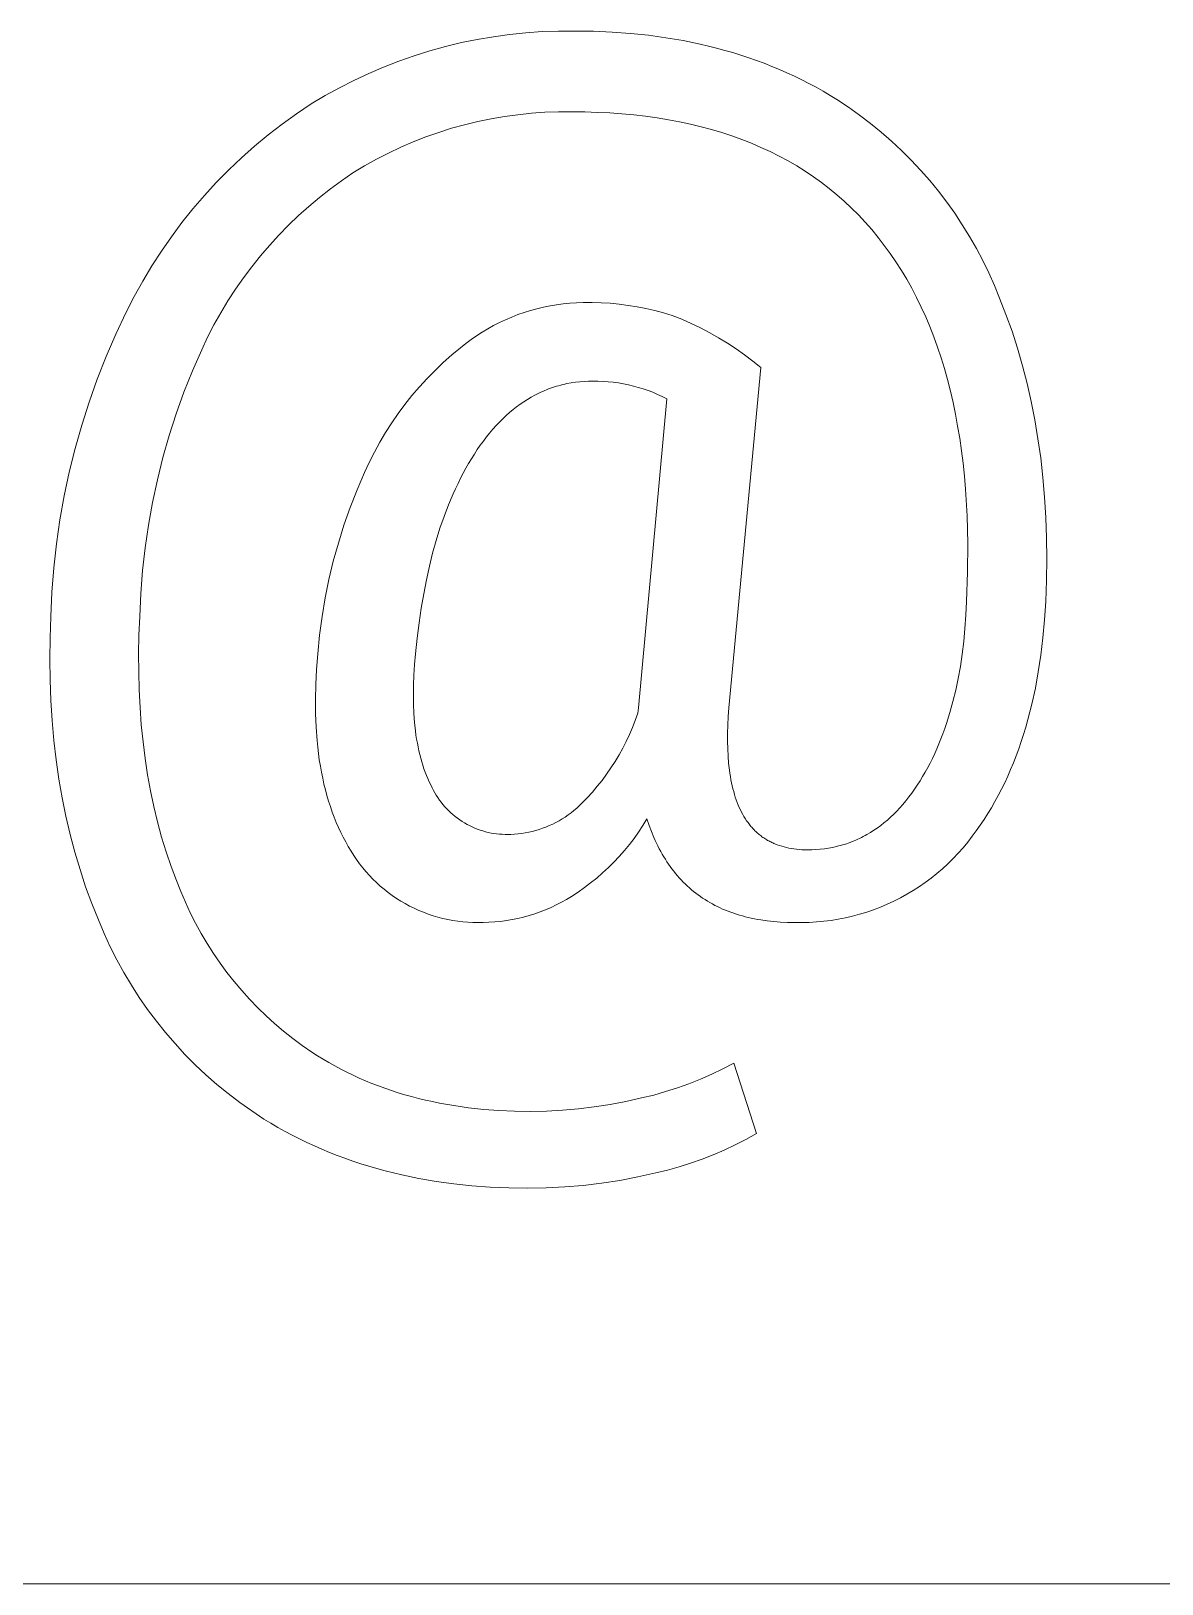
# Model space of a CAD drawing. Header units: millimetres. Extents: x -2542 to 6192, y -257 to 5845.
# Drawn here: x 3609.4 to 3714, y 231.7 to 375.2 of the extents above; entities that cross this region are included whole.
import ezdxf

# ---------------------------------------------------------------- set-up
doc = ezdxf.new("R2010")
doc.units = ezdxf.units.MM
doc.header["$MEASUREMENT"] = 0
doc.layers.add('Domyślny', color=7, linetype='Continuous', true_color=0x000000)

msp = doc.modelspace()

# ---------------------------------------------------------------- linework, layer by layer
at = {"layer": 'Domyślny', "color": 18, "lineweight": 15, "true_color": 0x000000}
for p, q in [((3652.17, 374.72), (3653.66, 374.93)), ((3653.66, 374.93), (3655.16, 375.08)), ((3655.16, 375.08), (3656.67, 375.19)), ((3656.67, 375.19), (3658.18, 375.24)), ((3658.18, 375.24), (3659.68, 375.24)), ((3659.68, 375.24), (3661.43, 375.22)), ((3661.43, 375.22), (3663.15, 375.15)), ((3663.15, 375.15), (3664.84, 375.02)), ((3664.84, 375.02), (3666.5, 374.85)), ((3666.5, 374.85), (3668.13, 374.63)), ((3644.85, 372.96), (3646.29, 373.41)), ((3646.29, 373.41), (3647.74, 373.81)), ((3647.74, 373.81), (3649.21, 374.17)), ((3649.21, 374.17), (3650.68, 374.47)), ((3650.68, 374.47), (3652.17, 374.72)), ((3668.13, 374.63), (3669.72, 374.36)), ((3669.72, 374.36), (3671.28, 374.04)), ((3671.28, 374.04), (3672.05, 373.86)), ((3672.05, 373.86), (3672.81, 373.67)), ((3672.81, 373.67), (3673.57, 373.46)), ((3673.57, 373.46), (3674.32, 373.25)), ((3640.64, 371.32), (3642.02, 371.91)), ((3642.02, 371.91), (3643.43, 372.46)), ((3643.43, 372.46), (3644.85, 372.96)), ((3674.32, 373.25), (3675.05, 373.02)), ((3675.05, 373.02), (3675.78, 372.78)), ((3675.78, 372.78), (3676.51, 372.52)), ((3676.51, 372.52), (3677.22, 372.26)), ((3677.22, 372.26), (3677.93, 371.98)), ((3677.93, 371.98), (3678.63, 371.69)), ((3637.93, 370), (3639.27, 370.68)), ((3639.27, 370.68), (3640.64, 371.32)), ((3678.63, 371.69), (3679.32, 371.38)), ((3679.32, 371.38), (3680, 371.06)), ((3680, 371.06), (3680.68, 370.74)), ((3680.68, 370.74), (3681.35, 370.39)), ((3635.31, 368.5), (3636.61, 369.27)), ((3636.61, 369.27), (3637.93, 370)), ((3681.35, 370.39), (3682.01, 370.04)), ((3682.01, 370.04), (3682.66, 369.67)), ((3682.66, 369.67), (3683.3, 369.29)), ((3683.3, 369.29), (3683.94, 368.9)), ((3632.63, 366.64), (3633.96, 367.59)), ((3633.96, 367.59), (3635.31, 368.5)), ((3655.69, 367.64), (3654.44, 367.51)), ((3656.94, 367.73), (3655.69, 367.64)), ((3658.2, 367.77), (3656.94, 367.73)), ((3659.45, 367.77), (3658.2, 367.77)), ((3660.63, 367.76), (3659.45, 367.77)), ((3661.79, 367.72), (3660.63, 367.76)), ((3662.93, 367.67), (3661.79, 367.72)), ((3664.05, 367.59), (3662.93, 367.67)), ((3665.16, 367.49), (3664.05, 367.59)), ((3683.94, 368.9), (3685, 368.2)), ((3685, 368.2), (3686.03, 367.47)), ((3631.34, 365.65), (3632.63, 366.64)), ((3648.3, 366.25), (3647.11, 365.87)), ((3649.51, 366.58), (3648.3, 366.25)), ((3650.73, 366.88), (3649.51, 366.58)), ((3651.96, 367.13), (3650.73, 366.88)), ((3653.2, 367.34), (3651.96, 367.13)), ((3654.44, 367.51), (3653.2, 367.34)), ((3666.24, 367.36), (3665.16, 367.49)), ((3667.31, 367.21), (3666.24, 367.36)), ((3668.35, 367.04), (3667.31, 367.21)), ((3669.38, 366.85), (3668.35, 367.04)), ((3670.39, 366.64), (3669.38, 366.85)), ((3671.37, 366.4), (3670.39, 366.64)), ((3672.34, 366.14), (3671.37, 366.4)), ((3686.03, 367.47), (3687.04, 366.7)), ((3687.04, 366.7), (3688.03, 365.9)), ((3630.09, 364.61), (3631.34, 365.65)), ((3644.75, 364.99), (3643.6, 364.5)), ((3645.92, 365.45), (3644.75, 364.99)), ((3647.11, 365.87), (3645.92, 365.45)), ((3673.29, 365.85), (3672.34, 366.14)), ((3674.23, 365.55), (3673.29, 365.85)), ((3675.14, 365.22), (3674.23, 365.55)), ((3676.03, 364.87), (3675.14, 365.22)), ((3676.91, 364.49), (3676.03, 364.87)), ((3688.03, 365.9), (3688.99, 365.06)), ((3688.99, 365.06), (3689.91, 364.19)), ((3627.69, 362.4), (3628.87, 363.53)), ((3628.87, 363.53), (3630.09, 364.61)), ((3641.35, 363.39), (3640.25, 362.78)), ((3642.47, 363.96), (3641.35, 363.39)), ((3643.6, 364.5), (3642.47, 363.96)), ((3677.76, 364.1), (3676.91, 364.49)), ((3678.6, 363.68), (3677.76, 364.1)), ((3679.42, 363.24), (3678.6, 363.68)), ((3689.91, 364.19), (3690.81, 363.3)), ((3690.81, 363.3), (3691.68, 362.37)), ((3626.54, 361.24), (3627.69, 362.4)), ((3639.18, 362.13), (3638.12, 361.4)), ((3640.25, 362.78), (3639.18, 362.13)), ((3680.22, 362.77), (3679.42, 363.24)), ((3680.99, 362.28), (3680.22, 362.77)), ((3681.76, 361.77), (3680.99, 362.28)), ((3691.68, 362.37), (3692.52, 361.42)), ((3625.44, 360.04), (3626.54, 361.24)), ((3637.09, 360.65), (3636.08, 359.86)), ((3638.12, 361.4), (3637.09, 360.65)), ((3682.5, 361.24), (3681.76, 361.77)), ((3683.22, 360.69), (3682.5, 361.24)), ((3683.92, 360.11), (3683.22, 360.69)), ((3692.52, 361.42), (3693.32, 360.43)), ((3693.32, 360.43), (3694.09, 359.43)), ((3624.38, 358.81), (3625.44, 360.04)), ((3635.09, 359.03), (3634.14, 358.18)), ((3636.08, 359.86), (3635.09, 359.03)), ((3684.61, 359.51), (3683.92, 360.11)), ((3685.27, 358.88), (3684.61, 359.51)), ((3694.09, 359.43), (3694.83, 358.39)), ((3623.36, 357.53), (3624.38, 358.81)), ((3634.14, 358.18), (3633.21, 357.29)), ((3685.92, 358.24), (3685.27, 358.88)), ((3686.55, 357.57), (3685.92, 358.24)), ((3687.16, 356.88), (3686.55, 357.57)), ((3694.83, 358.39), (3695.53, 357.33)), ((3621.46, 354.89), (3622.39, 356.23)), ((3622.39, 356.23), (3623.36, 357.53)), ((3632.32, 356.37), (3631.45, 355.43)), ((3633.21, 357.29), (3632.32, 356.37)), ((3687.75, 356.16), (3687.16, 356.88)), ((3688.32, 355.43), (3687.75, 356.16)), ((3695.53, 357.33), (3696.2, 356.25)), ((3696.2, 356.25), (3696.83, 355.15)), ((3620.57, 353.52), (3621.46, 354.89)), ((3631.45, 355.43), (3630.62, 354.45)), ((3688.87, 354.68), (3688.32, 355.43)), ((3689.4, 353.9), (3688.87, 354.68)), ((3696.83, 355.15), (3697.42, 354.03)), ((3619.74, 352.12), (3620.57, 353.52)), ((3629.82, 353.45), (3629.05, 352.42)), ((3630.62, 354.45), (3629.82, 353.45)), ((3689.91, 353.11), (3689.4, 353.9)), ((3697.42, 354.03), (3697.98, 352.89)), ((3618.95, 350.7), (3619.74, 352.12)), ((3629.05, 352.42), (3628.31, 351.37)), ((3690.4, 352.29), (3689.91, 353.11)), ((3690.87, 351.46), (3690.4, 352.29)), ((3697.98, 352.89), (3698.5, 351.73)), ((3618.21, 349.24), (3618.95, 350.7)), ((3628.31, 351.37), (3627.62, 350.3)), ((3691.31, 350.6), (3690.87, 351.46)), ((3691.74, 349.72), (3691.31, 350.6)), ((3698.5, 351.73), (3698.98, 350.55)), ((3698.98, 350.55), (3699.57, 349.04)), ((3617.25, 347.21), (3618.21, 349.24)), ((3626.95, 349.2), (3626.33, 348.08)), ((3627.62, 350.3), (3626.95, 349.2)), ((3653.87, 348.8), (3654.44, 349.02)), ((3654.44, 349.02), (3655.02, 349.22)), ((3655.02, 349.22), (3655.61, 349.41)), ((3655.61, 349.41), (3656.2, 349.57)), ((3656.2, 349.57), (3656.8, 349.71)), ((3656.8, 349.71), (3657.41, 349.84)), ((3657.41, 349.84), (3658.01, 349.94)), ((3658.01, 349.94), (3658.62, 350.02)), ((3658.62, 350.02), (3659.24, 350.08)), ((3659.24, 350.08), (3659.85, 350.12)), ((3659.85, 350.12), (3660.47, 350.14)), ((3660.47, 350.14), (3661.3, 350.15)), ((3661.3, 350.15), (3662.14, 350.12)), ((3662.14, 350.12), (3662.97, 350.07)), ((3662.97, 350.07), (3663.8, 349.99)), ((3663.8, 349.99), (3664.63, 349.88)), ((3664.63, 349.88), (3665.46, 349.75)), ((3665.46, 349.75), (3666.28, 349.59)), ((3666.28, 349.59), (3667.09, 349.4)), ((3667.09, 349.4), (3667.9, 349.19)), ((3667.9, 349.19), (3668.7, 348.95)), ((3668.7, 348.95), (3669.59, 348.6)), ((3692.15, 348.83), (3691.74, 349.72)), ((3699.57, 349.04), (3700.13, 347.49)), ((3626.33, 348.08), (3625.74, 346.94)), ((3651.12, 347.4), (3651.65, 347.71)), ((3651.65, 347.71), (3652.19, 348.01)), ((3652.19, 348.01), (3652.74, 348.29)), ((3652.74, 348.29), (3653.3, 348.55)), ((3653.3, 348.55), (3653.87, 348.8)), ((3669.59, 348.6), (3670.46, 348.21)), ((3670.46, 348.21), (3671.32, 347.8)), ((3671.32, 347.8), (3672.17, 347.35)), ((3692.54, 347.91), (3692.15, 348.83)), ((3692.9, 346.97), (3692.54, 347.91)), ((3700.13, 347.49), (3700.64, 345.91)), ((3616.36, 345.15), (3617.25, 347.21)), ((3625.74, 346.94), (3625.19, 345.78)), ((3649.13, 345.96), (3649.61, 346.34)), ((3649.61, 346.34), (3650.1, 346.71)), ((3650.1, 346.71), (3650.61, 347.06)), ((3650.61, 347.06), (3651.12, 347.4)), ((3672.17, 347.35), (3673, 346.88)), ((3673, 346.88), (3673.82, 346.38)), ((3673.82, 346.38), (3674.62, 345.86)), ((3693.25, 346.01), (3692.9, 346.97)), ((3615.54, 343.06), (3616.36, 345.15)), ((3625.19, 345.78), (3624.34, 343.84)), ((3647.53, 344.59), (3648.32, 345.29)), ((3648.32, 345.29), (3649.13, 345.96)), ((3674.62, 345.86), (3675.4, 345.31)), ((3675.4, 345.31), (3676.16, 344.73)), ((3676.16, 344.73), (3676.9, 344.12)), ((3693.57, 345.03), (3693.25, 346.01)), ((3693.88, 344.03), (3693.57, 345.03)), ((3700.64, 345.91), (3701.11, 344.3)), ((3624.34, 343.84), (3623.55, 341.86)), ((3646.03, 343.12), (3646.77, 343.87)), ((3646.77, 343.87), (3647.53, 344.59)), ((3676.9, 344.12), (3673.93, 312.66)), ((3694.17, 343.01), (3693.88, 344.03)), ((3701.11, 344.3), (3701.53, 342.66)), ((3614.78, 340.94), (3615.54, 343.06)), ((3623.55, 341.86), (3622.84, 339.86)), ((3644.64, 341.54), (3645.32, 342.34)), ((3645.32, 342.34), (3646.03, 343.12)), ((3656.37, 341.76), (3656.01, 341.58)), ((3656.55, 341.85), (3656.37, 341.76)), ((3656.73, 341.93), (3656.55, 341.85)), ((3656.91, 342), (3656.73, 341.93)), ((3657.09, 342.08), (3656.91, 342)), ((3657.27, 342.15), (3657.09, 342.08)), ((3657.45, 342.22), (3657.27, 342.15)), ((3657.64, 342.28), (3657.45, 342.22)), ((3657.83, 342.34), (3657.64, 342.28)), ((3658.01, 342.4), (3657.83, 342.34)), ((3658.2, 342.45), (3658.01, 342.4)), ((3658.39, 342.5), (3658.2, 342.45)), ((3658.58, 342.55), (3658.39, 342.5)), ((3658.77, 342.6), (3658.58, 342.55)), ((3658.97, 342.64), (3658.77, 342.6)), ((3659.36, 342.71), (3658.97, 342.64)), ((3659.75, 342.77), (3659.36, 342.71)), ((3660.15, 342.81), (3659.75, 342.77)), ((3660.55, 342.85), (3660.15, 342.81)), ((3660.96, 342.87), (3660.55, 342.85)), ((3661.37, 342.87), (3660.96, 342.87)), ((3661.84, 342.87), (3661.37, 342.87)), ((3662.32, 342.85), (3661.84, 342.87)), ((3662.79, 342.82), (3662.32, 342.85)), ((3663.26, 342.77), (3662.79, 342.82)), ((3663.73, 342.71), (3663.26, 342.77)), ((3664.19, 342.63), (3663.73, 342.71)), ((3664.66, 342.53), (3664.19, 342.63)), ((3665.12, 342.42), (3664.66, 342.53)), ((3665.57, 342.3), (3665.12, 342.42)), ((3666.03, 342.16), (3665.57, 342.3)), ((3666.47, 342.01), (3666.03, 342.16)), ((3666.92, 341.84), (3666.47, 342.01)), ((3667.35, 341.65), (3666.92, 341.84)), ((3694.43, 341.96), (3694.17, 343.01)), ((3694.68, 340.9), (3694.43, 341.96)), ((3701.53, 342.66), (3701.91, 340.99)), ((3614.1, 338.8), (3614.78, 340.94)), ((3643.36, 339.88), (3643.99, 340.72)), ((3643.99, 340.72), (3644.64, 341.54)), ((3654.31, 340.5), (3653.99, 340.24)), ((3654.65, 340.74), (3654.31, 340.5)), ((3654.98, 340.97), (3654.65, 340.74)), ((3655.32, 341.19), (3654.98, 340.97)), ((3655.67, 341.39), (3655.32, 341.19)), ((3656.01, 341.58), (3655.67, 341.39)), ((3665.59, 312.66), (3668.2, 341.24)), ((3667.78, 341.46), (3667.35, 341.65)), ((3668.2, 341.24), (3667.78, 341.46)), ((3694.9, 339.82), (3694.68, 340.9)), ((3701.91, 340.99), (3702.24, 339.28)), ((3622.84, 339.86), (3622.18, 337.84)), ((3642.2, 338.13), (3642.77, 339.01)), ((3642.77, 339.01), (3643.36, 339.88)), ((3652.72, 339.08), (3652.42, 338.76)), ((3653.03, 339.39), (3652.72, 339.08)), ((3653.35, 339.69), (3653.03, 339.39)), ((3653.67, 339.97), (3653.35, 339.69)), ((3653.99, 340.24), (3653.67, 339.97)), ((3695.1, 338.71), (3694.9, 339.82)), ((3702.24, 339.28), (3702.53, 337.54)), ((3613.49, 336.64), (3614.1, 338.8)), ((3622.18, 337.84), (3621.6, 335.8)), ((3641.67, 337.23), (3642.2, 338.13)), ((3651.53, 337.71), (3651.24, 337.33)), ((3651.82, 338.07), (3651.53, 337.71)), ((3652.12, 338.42), (3651.82, 338.07)), ((3652.42, 338.76), (3652.12, 338.42)), ((3695.29, 337.59), (3695.1, 338.71)), ((3695.45, 336.44), (3695.29, 337.59)), ((3702.53, 337.54), (3702.78, 335.77)), ((3612.95, 334.46), (3613.49, 336.64)), ((3640.69, 335.36), (3641.16, 336.3)), ((3641.16, 336.3), (3641.67, 337.23)), ((3650.41, 336.13), (3650.14, 335.7)), ((3650.68, 336.54), (3650.41, 336.13)), ((3650.96, 336.94), (3650.68, 336.54)), ((3651.24, 337.33), (3650.96, 336.94)), ((3695.6, 335.28), (3695.45, 336.44)), ((3621.6, 335.8), (3621.09, 333.74)), ((3640.26, 334.41), (3640.69, 335.36)), ((3649.62, 334.82), (3649.38, 334.36)), ((3649.88, 335.26), (3649.62, 334.82)), ((3650.14, 335.7), (3649.88, 335.26)), ((3695.72, 334.09), (3695.6, 335.28)), ((3702.78, 335.77), (3702.98, 333.97)), ((3612.48, 332.27), (3612.95, 334.46)), ((3621.09, 333.74), (3620.64, 331.66)), ((3639.56, 332.81), (3640.26, 334.41)), ((3648.9, 333.42), (3648.67, 332.93)), ((3649.13, 333.89), (3648.9, 333.42)), ((3649.38, 334.36), (3649.13, 333.89)), ((3695.82, 332.88), (3695.72, 334.09)), ((3702.98, 333.97), (3703.13, 332.14)), ((3612.08, 330.06), (3612.48, 332.27)), ((3638.93, 331.2), (3639.56, 332.81)), ((3648.44, 332.44), (3648.02, 331.42)), ((3648.67, 332.93), (3648.44, 332.44)), ((3695.97, 330.41), (3695.82, 332.88)), ((3703.13, 332.14), (3703.25, 330.27)), ((3620.64, 331.66), (3620.26, 329.57)), ((3638.35, 329.56), (3638.93, 331.2)), ((3647.61, 330.36), (3647.23, 329.27)), ((3648.02, 331.42), (3647.61, 330.36)), ((3696.03, 327.85), (3695.97, 330.41)), ((3703.25, 330.27), (3703.31, 328.38)), ((3611.76, 327.83), (3612.08, 330.06)), ((3620.26, 329.57), (3619.96, 327.47)), ((3637.83, 327.9), (3638.35, 329.56)), ((3647.23, 329.27), (3646.88, 328.14)), ((3611.51, 325.6), (3611.76, 327.83)), ((3619.96, 327.47), (3619.72, 325.36)), ((3637.36, 326.22), (3637.83, 327.9)), ((3646.88, 328.14), (3646.55, 326.96)), ((3696.02, 325.21), (3696.03, 327.85)), ((3703.31, 328.38), (3703.34, 326.44)), ((3636.96, 324.53), (3637.36, 326.22)), ((3646.55, 326.96), (3646.25, 325.75)), ((3703.34, 326.44), (3703.32, 324.48)), ((3611.33, 323.36), (3611.51, 325.6)), ((3619.72, 325.36), (3619.56, 323.24)), ((3636.61, 322.83), (3636.96, 324.53)), ((3646.25, 325.75), (3645.97, 324.5)), ((3695.92, 322.49), (3696.02, 325.21)), ((3611.23, 321.12), (3611.33, 323.36)), ((3619.56, 323.24), (3619.46, 321.12)), ((3645.72, 323.21), (3645.49, 321.88)), ((3645.97, 324.5), (3645.72, 323.21)), ((3703.32, 324.48), (3703.25, 322.49)), ((3636.32, 321.11), (3636.61, 322.83)), ((3645.49, 321.88), (3645.29, 320.51)), ((3695.86, 321.22), (3695.92, 322.49)), ((3703.25, 322.49), (3703.14, 320.8)), ((3611.17, 319.13), (3611.23, 321.12)), ((3619.46, 321.12), (3619.39, 319.38)), ((3636.09, 319.39), (3636.32, 321.11)), ((3645.29, 320.51), (3645.12, 319.1)), ((3695.78, 319.99), (3695.86, 321.22)), ((3703.14, 320.8), (3702.99, 319.15)), ((3611.15, 317.17), (3611.17, 319.13)), ((3619.39, 319.38), (3619.36, 317.66)), ((3635.92, 317.66), (3636.09, 319.39)), ((3645.12, 319.1), (3644.97, 317.66)), ((3695.52, 317.62), (3695.66, 318.79)), ((3695.66, 318.79), (3695.78, 319.99)), ((3702.99, 319.15), (3702.8, 317.55)), ((3619.36, 317.66), (3619.37, 315.98)), ((3635.81, 316.22), (3635.92, 317.66)), ((3644.97, 317.66), (3644.88, 316.66)), ((3695.35, 316.48), (3695.52, 317.62)), ((3702.8, 317.55), (3702.56, 315.99)), ((3611.17, 315.24), (3611.15, 317.17)), ((3619.37, 315.98), (3619.41, 314.32)), ((3635.74, 314.82), (3635.81, 316.22)), ((3644.88, 316.66), (3644.82, 315.7)), ((3695.16, 315.37), (3695.35, 316.48)), ((3702.56, 315.99), (3702.29, 314.48)), ((3611.25, 313.35), (3611.17, 315.24)), ((3635.71, 313.47), (3635.74, 314.82)), ((3644.78, 314.77), (3644.77, 313.86)), ((3644.82, 315.7), (3644.78, 314.77)), ((3694.93, 314.29), (3695.16, 315.37)), ((3702.29, 314.48), (3701.97, 313.01)), ((3611.36, 311.48), (3611.25, 313.35)), ((3619.41, 314.32), (3619.49, 312.7)), ((3635.72, 312.15), (3635.71, 313.47)), ((3644.77, 313.86), (3644.78, 312.99)), ((3694.39, 312.22), (3694.67, 313.24)), ((3694.67, 313.24), (3694.93, 314.29)), ((3619.49, 312.7), (3619.61, 311.1)), ((3635.77, 310.87), (3635.72, 312.15)), ((3644.78, 312.99), (3644.82, 312.14)), ((3644.82, 312.14), (3644.88, 311.32)), ((3665.29, 311.5), (3665.53, 312.16)), ((3665.53, 312.16), (3665.59, 312.66)), ((3673.88, 311.85), (3673.84, 311.07)), ((3673.93, 312.66), (3673.88, 311.85)), ((3694.08, 311.22), (3694.39, 312.22)), ((3701.6, 311.59), (3701.41, 310.89)), ((3701.79, 312.29), (3701.6, 311.59)), ((3701.97, 313.01), (3701.79, 312.29)), ((3611.53, 309.65), (3611.36, 311.48)), ((3619.61, 311.1), (3619.77, 309.53)), ((3635.86, 309.63), (3635.77, 310.87)), ((3644.88, 311.32), (3644.96, 310.54)), ((3644.96, 310.54), (3645.01, 310.15)), ((3645.01, 310.15), (3645.07, 309.78)), ((3664.45, 309.55), (3664.75, 310.19)), ((3664.75, 310.19), (3665.03, 310.84)), ((3665.03, 310.84), (3665.29, 311.5)), ((3673.84, 311.07), (3673.82, 310.31)), ((3673.82, 310.31), (3673.82, 309.58)), ((3693.56, 309.79), (3693.74, 310.26)), ((3693.74, 310.26), (3693.91, 310.74)), ((3693.91, 310.74), (3694.08, 311.22)), ((3701.2, 310.21), (3700.98, 309.54)), ((3701.41, 310.89), (3701.2, 310.21)), ((3611.74, 307.85), (3611.53, 309.65)), ((3619.77, 309.53), (3619.96, 307.99)), ((3635.92, 309.03), (3635.86, 309.63)), ((3635.99, 308.43), (3635.92, 309.03)), ((3645.07, 309.78), (3645.14, 309.41)), ((3645.14, 309.41), (3645.21, 309.05)), ((3645.21, 309.05), (3645.28, 308.69)), ((3663.79, 308.31), (3664.13, 308.93)), ((3664.13, 308.93), (3664.45, 309.55)), ((3673.82, 309.58), (3673.84, 308.87)), ((3673.84, 308.87), (3673.87, 308.19)), ((3692.98, 308.43), (3693.18, 308.88)), ((3693.18, 308.88), (3693.37, 309.33)), ((3693.37, 309.33), (3693.56, 309.79)), ((3700.75, 308.87), (3700.51, 308.22)), ((3700.98, 309.54), (3700.75, 308.87)), ((3611.99, 306.08), (3611.74, 307.85)), ((3619.96, 307.99), (3620.19, 306.47)), ((3636.07, 307.85), (3635.99, 308.43)), ((3636.17, 307.27), (3636.07, 307.85)), ((3645.28, 308.69), (3645.36, 308.35)), ((3645.36, 308.35), (3645.45, 308.01)), ((3645.45, 308.01), (3645.54, 307.67)), ((3645.54, 307.67), (3645.64, 307.35)), ((3645.64, 307.35), (3645.75, 307.03)), ((3663.04, 307.11), (3663.42, 307.7)), ((3663.42, 307.7), (3663.79, 308.31)), ((3673.87, 308.19), (3673.92, 307.54)), ((3673.92, 307.54), (3673.99, 306.91)), ((3692.33, 307.14), (3692.55, 307.56)), ((3692.55, 307.56), (3692.77, 307.99)), ((3692.77, 307.99), (3692.98, 308.43)), ((3700.27, 307.59), (3700, 306.96)), ((3700.51, 308.22), (3700.27, 307.59)), ((3612.29, 304.35), (3611.99, 306.08)), ((3620.19, 306.47), (3620.46, 304.99)), ((3636.27, 306.71), (3636.17, 307.27)), ((3636.38, 306.16), (3636.27, 306.71)), ((3636.5, 305.61), (3636.38, 306.16)), ((3645.75, 307.03), (3645.86, 306.72)), ((3645.86, 306.72), (3645.98, 306.41)), ((3645.98, 306.41), (3646.1, 306.12)), ((3646.1, 306.12), (3646.23, 305.83)), ((3661.78, 305.41), (3662.22, 305.96)), ((3662.22, 305.96), (3662.64, 306.53)), ((3662.64, 306.53), (3663.04, 307.11)), ((3673.99, 306.91), (3674.04, 306.61)), ((3674.04, 306.61), (3674.08, 306.31)), ((3674.08, 306.31), (3674.14, 306.02)), ((3674.14, 306.02), (3674.19, 305.73)), ((3691.37, 305.52), (3691.62, 305.91)), ((3691.62, 305.91), (3691.86, 306.31)), ((3691.86, 306.31), (3692.1, 306.72)), ((3692.1, 306.72), (3692.33, 307.14)), ((3699.73, 306.34), (3699.45, 305.73)), ((3700, 306.96), (3699.73, 306.34)), ((3620.46, 304.99), (3620.77, 303.54)), ((3636.63, 305.07), (3636.5, 305.61)), ((3636.77, 304.55), (3636.63, 305.07)), ((3636.93, 304.03), (3636.77, 304.55)), ((3646.23, 305.83), (3646.37, 305.54)), ((3646.37, 305.54), (3646.51, 305.27)), ((3646.51, 305.27), (3646.63, 305.03)), ((3646.63, 305.03), (3646.75, 304.8)), ((3646.75, 304.8), (3646.89, 304.58)), ((3646.89, 304.58), (3647.03, 304.36)), ((3660.84, 304.35), (3661.32, 304.87)), ((3661.32, 304.87), (3661.78, 305.41)), ((3674.19, 305.73), (3674.25, 305.46)), ((3674.25, 305.46), (3674.32, 305.18)), ((3674.32, 305.18), (3674.39, 304.92)), ((3674.39, 304.92), (3674.46, 304.66)), ((3674.46, 304.66), (3674.54, 304.41)), ((3690.32, 304.07), (3690.59, 304.42)), ((3690.59, 304.42), (3690.85, 304.77)), ((3690.85, 304.77), (3691.11, 305.14)), ((3691.11, 305.14), (3691.37, 305.52)), ((3698.86, 304.56), (3698.55, 303.99)), ((3699.16, 305.14), (3698.86, 304.56)), ((3699.45, 305.73), (3699.16, 305.14)), ((3612.63, 302.64), (3612.29, 304.35)), ((3620.77, 303.54), (3621.11, 302.11)), ((3637.09, 303.53), (3636.93, 304.03)), ((3637.26, 303.03), (3637.09, 303.53)), ((3637.44, 302.55), (3637.26, 303.03)), ((3647.03, 304.36), (3647.18, 304.14)), ((3647.18, 304.14), (3647.34, 303.93)), ((3647.34, 303.93), (3647.5, 303.72)), ((3647.5, 303.72), (3647.68, 303.52)), ((3647.68, 303.52), (3647.85, 303.33)), ((3647.85, 303.33), (3648.04, 303.14)), ((3648.04, 303.14), (3648.23, 302.96)), ((3659.35, 302.96), (3659.61, 303.17)), ((3659.61, 303.17), (3659.87, 303.38)), ((3659.87, 303.38), (3660.11, 303.61)), ((3660.11, 303.61), (3660.35, 303.84)), ((3660.35, 303.84), (3660.84, 304.35)), ((3674.54, 304.41), (3674.63, 304.16)), ((3674.63, 304.16), (3674.71, 303.92)), ((3674.71, 303.92), (3674.81, 303.68)), ((3674.81, 303.68), (3674.91, 303.46)), ((3674.91, 303.46), (3675.01, 303.24)), ((3675.01, 303.24), (3675.11, 303.02)), ((3675.11, 303.02), (3675.23, 302.81)), ((3689.19, 302.83), (3689.48, 303.12)), ((3689.48, 303.12), (3689.76, 303.43)), ((3689.76, 303.43), (3690.04, 303.74)), ((3690.04, 303.74), (3690.32, 304.07)), ((3698.22, 303.42), (3697.89, 302.88)), ((3698.55, 303.99), (3698.22, 303.42)), ((3613.02, 300.96), (3612.63, 302.64)), ((3621.11, 302.11), (3621.49, 300.71)), ((3637.63, 302.07), (3637.44, 302.55)), ((3637.84, 301.6), (3637.63, 302.07)), ((3638.05, 301.15), (3637.84, 301.6)), ((3648.23, 302.96), (3648.43, 302.79)), ((3648.43, 302.79), (3648.63, 302.62)), ((3648.63, 302.62), (3648.84, 302.46)), ((3648.84, 302.46), (3649.05, 302.31)), ((3649.05, 302.31), (3649.27, 302.16)), ((3649.27, 302.16), (3649.5, 302.02)), ((3649.5, 302.02), (3649.73, 301.89)), ((3649.73, 301.89), (3649.96, 301.77)), ((3649.96, 301.77), (3650.2, 301.66)), ((3650.2, 301.66), (3650.44, 301.55)), ((3650.44, 301.55), (3650.68, 301.45)), ((3656.72, 301.53), (3657.03, 301.64)), ((3657.03, 301.64), (3657.34, 301.77)), ((3657.34, 301.77), (3657.65, 301.91)), ((3657.65, 301.91), (3657.94, 302.06)), ((3657.94, 302.06), (3658.24, 302.22)), ((3658.24, 302.22), (3658.53, 302.39)), ((3658.53, 302.39), (3658.81, 302.57)), ((3658.81, 302.57), (3659.08, 302.76)), ((3659.08, 302.76), (3659.35, 302.96)), ((3666, 301.77), (3665.6, 301.17)), ((3666.37, 302.39), (3666, 301.77)), ((3666.57, 301.8), (3666.37, 302.39)), ((3666.78, 301.23), (3666.57, 301.8)), ((3675.23, 302.81), (3675.34, 302.61)), ((3675.34, 302.61), (3675.46, 302.42)), ((3675.46, 302.42), (3675.59, 302.23)), ((3675.59, 302.23), (3675.72, 302.05)), ((3675.72, 302.05), (3675.85, 301.87)), ((3675.85, 301.87), (3675.99, 301.7)), ((3675.99, 301.7), (3676.06, 301.62)), ((3676.06, 301.62), (3676.13, 301.54)), ((3676.13, 301.54), (3676.21, 301.46)), ((3687.36, 301.34), (3687.67, 301.55)), ((3687.67, 301.55), (3687.99, 301.78)), ((3687.99, 301.78), (3688.29, 302.03)), ((3688.29, 302.03), (3688.6, 302.28)), ((3688.6, 302.28), (3688.9, 302.55)), ((3688.9, 302.55), (3689.19, 302.83)), ((3697.19, 301.81), (3696.82, 301.29)), ((3697.54, 302.34), (3697.19, 301.81)), ((3697.89, 302.88), (3697.54, 302.34)), ((3613.46, 299.32), (3613.02, 300.96)), ((3621.49, 300.71), (3621.91, 299.34)), ((3638.27, 300.7), (3638.05, 301.15)), ((3638.51, 300.27), (3638.27, 300.7)), ((3638.75, 299.84), (3638.51, 300.27)), ((3650.68, 301.45), (3650.93, 301.36)), ((3650.93, 301.36), (3651.18, 301.28)), ((3651.18, 301.28), (3651.43, 301.21)), ((3651.43, 301.21), (3651.69, 301.15)), ((3651.69, 301.15), (3651.95, 301.09)), ((3651.95, 301.09), (3652.21, 301.05)), ((3652.21, 301.05), (3652.47, 301.01)), ((3652.47, 301.01), (3652.73, 300.98)), ((3652.73, 300.98), (3652.99, 300.97)), ((3652.99, 300.97), (3653.25, 300.96)), ((3653.25, 300.96), (3653.52, 300.96)), ((3653.52, 300.96), (3653.78, 300.96)), ((3653.78, 300.96), (3654.11, 300.98)), ((3654.11, 300.98), (3654.45, 301.01)), ((3654.45, 301.01), (3654.78, 301.05)), ((3654.78, 301.05), (3655.11, 301.1)), ((3655.11, 301.1), (3655.44, 301.16)), ((3655.44, 301.16), (3655.76, 301.24)), ((3655.76, 301.24), (3656.08, 301.32)), ((3656.08, 301.32), (3656.4, 301.42)), ((3656.4, 301.42), (3656.72, 301.53)), ((3665.18, 300.59), (3664.74, 300.02)), ((3665.6, 301.17), (3665.18, 300.59)), ((3667.01, 300.68), (3666.78, 301.23)), ((3667.13, 300.41), (3667.01, 300.68)), ((3667.25, 300.15), (3667.13, 300.41)), ((3667.38, 299.89), (3667.25, 300.15)), ((3676.21, 301.46), (3676.28, 301.38)), ((3676.28, 301.38), (3676.36, 301.3)), ((3676.36, 301.3), (3676.43, 301.23)), ((3676.43, 301.23), (3676.51, 301.16)), ((3676.51, 301.16), (3676.59, 301.09)), ((3676.59, 301.09), (3676.67, 301.02)), ((3676.67, 301.02), (3676.75, 300.95)), ((3676.75, 300.95), (3676.83, 300.88)), ((3676.83, 300.88), (3676.92, 300.82)), ((3676.92, 300.82), (3677, 300.75)), ((3677, 300.75), (3677.09, 300.69)), ((3677.09, 300.69), (3677.17, 300.63)), ((3677.17, 300.63), (3677.26, 300.57)), ((3677.26, 300.57), (3677.35, 300.52)), ((3677.35, 300.52), (3677.44, 300.46)), ((3677.44, 300.46), (3677.53, 300.41)), ((3677.53, 300.41), (3677.63, 300.36)), ((3677.63, 300.36), (3677.72, 300.31)), ((3677.72, 300.31), (3677.82, 300.26)), ((3677.82, 300.26), (3677.91, 300.21)), ((3677.91, 300.21), (3678.01, 300.17)), ((3678.01, 300.17), (3678.11, 300.12)), ((3678.11, 300.12), (3678.21, 300.08)), ((3684.82, 300.1), (3684.99, 300.16)), ((3684.99, 300.16), (3685.17, 300.22)), ((3685.17, 300.22), (3685.35, 300.29)), ((3685.35, 300.29), (3685.52, 300.36)), ((3685.52, 300.36), (3685.69, 300.43)), ((3685.69, 300.43), (3685.87, 300.51)), ((3685.87, 300.51), (3686.04, 300.59)), ((3686.04, 300.59), (3686.2, 300.67)), ((3686.2, 300.67), (3686.37, 300.76)), ((3686.37, 300.76), (3686.54, 300.85)), ((3686.54, 300.85), (3686.71, 300.94)), ((3686.71, 300.94), (3687.03, 301.13)), ((3687.03, 301.13), (3687.36, 301.34)), ((3696.03, 300.25), (3695.6, 299.73)), ((3696.45, 300.79), (3696.03, 300.25)), ((3696.82, 301.29), (3696.45, 300.79)), ((3613.94, 297.71), (3613.46, 299.32)), ((3621.91, 299.34), (3622.37, 298)), ((3639.01, 299.42), (3638.75, 299.84)), ((3639.25, 299.02), (3639.01, 299.42)), ((3639.52, 298.63), (3639.25, 299.02)), ((3663.81, 298.92), (3663.31, 298.39)), ((3664.28, 299.46), (3663.81, 298.92)), ((3664.74, 300.02), (3664.28, 299.46)), ((3667.51, 299.64), (3667.38, 299.89)), ((3667.64, 299.39), (3667.51, 299.64)), ((3667.78, 299.14), (3667.64, 299.39)), ((3667.92, 298.9), (3667.78, 299.14)), ((3668.07, 298.66), (3667.92, 298.9)), ((3668.22, 298.43), (3668.07, 298.66)), ((3678.21, 300.08), (3678.31, 300.04)), ((3678.31, 300.04), (3678.41, 300)), ((3678.41, 300), (3678.62, 299.93)), ((3678.62, 299.93), (3678.83, 299.86)), ((3678.83, 299.86), (3679.05, 299.8)), ((3679.05, 299.8), (3679.27, 299.74)), ((3679.27, 299.74), (3679.5, 299.7)), ((3679.5, 299.7), (3679.73, 299.65)), ((3679.73, 299.65), (3679.96, 299.62)), ((3679.96, 299.62), (3680.2, 299.59)), ((3680.2, 299.59), (3680.44, 299.57)), ((3680.44, 299.57), (3680.69, 299.55)), ((3680.69, 299.55), (3680.95, 299.54)), ((3680.95, 299.54), (3681.21, 299.54)), ((3681.21, 299.54), (3681.61, 299.54)), ((3681.61, 299.54), (3682, 299.56)), ((3682, 299.56), (3682.39, 299.59)), ((3682.39, 299.59), (3682.78, 299.64)), ((3682.78, 299.64), (3683.16, 299.69)), ((3683.16, 299.69), (3683.54, 299.76)), ((3683.54, 299.76), (3683.91, 299.84)), ((3683.91, 299.84), (3684.09, 299.89)), ((3684.09, 299.89), (3684.28, 299.94)), ((3684.28, 299.94), (3684.46, 299.99)), ((3684.46, 299.99), (3684.64, 300.04)), ((3684.64, 300.04), (3684.82, 300.1)), ((3694.68, 298.73), (3694.2, 298.25)), ((3695.15, 299.22), (3694.68, 298.73)), ((3695.6, 299.73), (3695.15, 299.22)), ((3614.46, 296.12), (3613.94, 297.71)), ((3622.37, 298), (3622.86, 296.69)), ((3639.79, 298.25), (3639.52, 298.63)), ((3640.08, 297.88), (3639.79, 298.25)), ((3640.38, 297.52), (3640.08, 297.88)), ((3640.7, 297.17), (3640.38, 297.52)), ((3662.27, 297.4), (3661.73, 296.92)), ((3662.8, 297.89), (3662.27, 297.4)), ((3663.31, 298.39), (3662.8, 297.89)), ((3668.37, 298.21), (3668.22, 298.43)), ((3668.52, 297.98), (3668.37, 298.21)), ((3668.68, 297.77), (3668.52, 297.98)), ((3668.85, 297.56), (3668.68, 297.77)), ((3669.01, 297.35), (3668.85, 297.56)), ((3669.19, 297.14), (3669.01, 297.35)), ((3693.19, 297.35), (3692.66, 296.93)), ((3693.7, 297.79), (3693.19, 297.35)), ((3694.2, 298.25), (3693.7, 297.79)), ((3615.04, 294.57), (3614.46, 296.12)), ((3622.86, 296.69), (3623.25, 295.68)), ((3641.02, 296.83), (3640.7, 297.17)), ((3641.36, 296.51), (3641.02, 296.83)), ((3641.71, 296.19), (3641.36, 296.51)), ((3642.06, 295.89), (3641.71, 296.19)), ((3642.43, 295.59), (3642.06, 295.89)), ((3660.59, 296.04), (3660, 295.63)), ((3661.16, 296.47), (3660.59, 296.04)), ((3661.73, 296.92), (3661.16, 296.47)), ((3669.36, 296.95), (3669.19, 297.14)), ((3669.54, 296.75), (3669.36, 296.95)), ((3669.72, 296.56), (3669.54, 296.75)), ((3669.91, 296.38), (3669.72, 296.56)), ((3670.09, 296.2), (3669.91, 296.38)), ((3670.29, 296.02), (3670.09, 296.2)), ((3670.48, 295.85), (3670.29, 296.02)), ((3670.68, 295.69), (3670.48, 295.85)), ((3691.56, 296.14), (3690.99, 295.77)), ((3692.11, 296.52), (3691.56, 296.14)), ((3692.66, 296.93), (3692.11, 296.52)), ((3615.65, 293.05), (3615.04, 294.57)), ((3623.25, 295.68), (3623.68, 294.69)), ((3623.68, 294.69), (3624.13, 293.71)), ((3642.81, 295.32), (3642.43, 295.59)), ((3643.2, 295.05), (3642.81, 295.32)), ((3643.6, 294.8), (3643.2, 295.05)), ((3644, 294.56), (3643.6, 294.8)), ((3644.42, 294.34), (3644, 294.56)), ((3657.98, 294.44), (3657.5, 294.21)), ((3658.46, 294.69), (3657.98, 294.44)), ((3658.93, 294.95), (3658.46, 294.69)), ((3659.39, 295.23), (3658.93, 294.95)), ((3660, 295.63), (3659.39, 295.23)), ((3670.89, 295.52), (3670.68, 295.69)), ((3671.09, 295.37), (3670.89, 295.52)), ((3671.31, 295.22), (3671.09, 295.37)), ((3671.52, 295.07), (3671.31, 295.22)), ((3671.74, 294.93), (3671.52, 295.07)), ((3671.96, 294.79), (3671.74, 294.93)), ((3672.19, 294.66), (3671.96, 294.79)), ((3672.42, 294.53), (3672.19, 294.66)), ((3672.65, 294.4), (3672.42, 294.53)), ((3672.89, 294.28), (3672.65, 294.4)), ((3688.59, 294.51), (3687.97, 294.24)), ((3689.21, 294.79), (3688.59, 294.51)), ((3689.81, 295.1), (3689.21, 294.79)), ((3690.4, 295.42), (3689.81, 295.1)), ((3690.99, 295.77), (3690.4, 295.42)), ((3616.17, 291.81), (3615.65, 293.05)), ((3624.13, 293.71), (3624.62, 292.74)), ((3644.84, 294.13), (3644.42, 294.34)), ((3645.27, 293.94), (3644.84, 294.13)), ((3645.7, 293.76), (3645.27, 293.94)), ((3646.14, 293.59), (3645.7, 293.76)), ((3646.59, 293.44), (3646.14, 293.59)), ((3647.04, 293.31), (3646.59, 293.44)), ((3647.49, 293.19), (3647.04, 293.31)), ((3647.95, 293.09), (3647.49, 293.19)), ((3648.41, 293), (3647.95, 293.09)), ((3648.88, 292.93), (3648.41, 293)), ((3649.34, 292.88), (3648.88, 292.93)), ((3652.83, 292.92), (3652.3, 292.87)), ((3653.37, 292.99), (3652.83, 292.92)), ((3653.9, 293.08), (3653.37, 292.99)), ((3654.43, 293.19), (3653.9, 293.08)), ((3654.95, 293.31), (3654.43, 293.19)), ((3655.47, 293.46), (3654.95, 293.31)), ((3655.99, 293.62), (3655.47, 293.46)), ((3656.5, 293.8), (3655.99, 293.62)), ((3657, 294), (3656.5, 293.8)), ((3657.5, 294.21), (3657, 294)), ((3673.13, 294.17), (3672.89, 294.28)), ((3673.37, 294.06), (3673.13, 294.17)), ((3673.62, 293.95), (3673.37, 294.06)), ((3673.87, 293.85), (3673.62, 293.95)), ((3674.13, 293.76), (3673.87, 293.85)), ((3674.39, 293.67), (3674.13, 293.76)), ((3674.65, 293.58), (3674.39, 293.67)), ((3674.92, 293.5), (3674.65, 293.58)), ((3675.19, 293.42), (3674.92, 293.5)), ((3675.46, 293.35), (3675.19, 293.42)), ((3675.74, 293.28), (3675.46, 293.35)), ((3676.02, 293.22), (3675.74, 293.28)), ((3676.3, 293.16), (3676.02, 293.22)), ((3676.59, 293.1), (3676.3, 293.16)), ((3676.89, 293.05), (3676.59, 293.1)), ((3677.48, 292.97), (3676.89, 293.05)), ((3678.09, 292.9), (3677.48, 292.97)), ((3682.72, 292.93), (3682.05, 292.87)), ((3683.39, 293.01), (3682.72, 292.93)), ((3684.06, 293.12), (3683.39, 293.01)), ((3684.73, 293.25), (3684.06, 293.12)), ((3685.39, 293.4), (3684.73, 293.25)), ((3686.04, 293.58), (3685.39, 293.4)), ((3686.69, 293.78), (3686.04, 293.58)), ((3687.33, 294), (3686.69, 293.78)), ((3687.97, 294.24), (3687.33, 294)), ((3616.74, 290.58), (3616.17, 291.81)), ((3624.62, 292.74), (3625.14, 291.8)), ((3625.14, 291.8), (3625.69, 290.87)), ((3649.81, 292.84), (3649.34, 292.88)), ((3650.28, 292.82), (3649.81, 292.84)), ((3650.75, 292.81), (3650.28, 292.82)), ((3651.22, 292.82), (3650.75, 292.81)), ((3651.76, 292.84), (3651.22, 292.82)), ((3652.3, 292.87), (3651.76, 292.84)), ((3678.72, 292.86), (3678.09, 292.9)), ((3679.36, 292.83), (3678.72, 292.86)), ((3680.01, 292.82), (3679.36, 292.83)), ((3680.69, 292.81), (3680.01, 292.82)), ((3681.37, 292.83), (3680.69, 292.81)), ((3682.05, 292.87), (3681.37, 292.83)), ((3617.35, 289.37), (3616.74, 290.58)), ((3625.69, 290.87), (3626.27, 289.96)), ((3618, 288.19), (3617.35, 289.37)), ((3626.27, 289.96), (3626.89, 289.07)), ((3626.89, 289.07), (3627.53, 288.2)), ((3618.69, 287.03), (3618, 288.19)), ((3627.53, 288.2), (3628.2, 287.35)), ((3628.2, 287.35), (3628.89, 286.52)), ((3619.42, 285.89), (3618.69, 287.03)), ((3620.19, 284.78), (3619.42, 285.89)), ((3628.89, 286.52), (3629.62, 285.72)), ((3621, 283.69), (3620.19, 284.78)), ((3629.62, 285.72), (3630.37, 284.94)), ((3630.37, 284.94), (3631.14, 284.19)), ((3621.85, 282.64), (3621, 283.69)), ((3631.14, 284.19), (3631.94, 283.47)), ((3631.94, 283.47), (3632.77, 282.77)), ((3622.73, 281.62), (3621.85, 282.64)), ((3623.64, 280.62), (3622.73, 281.62)), ((3632.77, 282.77), (3633.61, 282.09)), ((3633.61, 282.09), (3634.48, 281.45)), ((3634.48, 281.45), (3635.37, 280.84)), ((3624.6, 279.66), (3623.64, 280.62)), ((3635.37, 280.84), (3635.89, 280.5)), ((3635.89, 280.5), (3636.43, 280.17)), ((3636.43, 280.17), (3636.96, 279.86)), ((3625.58, 278.73), (3624.6, 279.66)), ((3626.59, 277.84), (3625.58, 278.73)), ((3636.96, 279.86), (3637.51, 279.55)), ((3637.51, 279.55), (3638.06, 279.25)), ((3638.06, 279.25), (3638.62, 278.97)), ((3638.62, 278.97), (3639.19, 278.7)), ((3639.19, 278.7), (3639.76, 278.43)), ((3671.31, 278.33), (3672.36, 278.79)), ((3672.36, 278.79), (3673.39, 279.29)), ((3673.39, 279.29), (3674.4, 279.82)), ((3674.4, 279.82), (3676.49, 273.31)), ((3627.64, 276.99), (3626.59, 277.84)), ((3639.76, 278.43), (3640.34, 278.18)), ((3640.34, 278.18), (3640.93, 277.94)), ((3640.93, 277.94), (3641.53, 277.71)), ((3641.53, 277.71), (3642.13, 277.49)), ((3642.13, 277.49), (3642.74, 277.28)), ((3642.74, 277.28), (3643.35, 277.08)), ((3666.99, 276.86), (3668.09, 277.18)), ((3668.09, 277.18), (3669.18, 277.52)), ((3669.18, 277.52), (3670.25, 277.91)), ((3670.25, 277.91), (3671.31, 278.33)), ((3628.72, 276.17), (3627.64, 276.99)), ((3629.82, 275.39), (3628.72, 276.17)), ((3643.35, 277.08), (3643.97, 276.89)), ((3643.97, 276.89), (3644.6, 276.72)), ((3644.6, 276.72), (3645.24, 276.55)), ((3645.24, 276.55), (3645.88, 276.39)), ((3645.88, 276.39), (3646.53, 276.25)), ((3646.53, 276.25), (3647.19, 276.11)), ((3647.19, 276.11), (3648.52, 275.88)), ((3648.52, 275.88), (3649.88, 275.68)), ((3660.03, 275.58), (3661.5, 275.76)), ((3661.5, 275.76), (3662.97, 275.99)), ((3662.97, 275.99), (3664.43, 276.27)), ((3664.43, 276.27), (3665.88, 276.59)), ((3665.88, 276.59), (3666.99, 276.86)), ((3630.95, 274.64), (3629.82, 275.39)), ((3631.59, 274.25), (3630.95, 274.64)), ((3649.88, 275.68), (3651.27, 275.53)), ((3651.27, 275.53), (3652.68, 275.43)), ((3652.68, 275.43), (3654.12, 275.36)), ((3654.12, 275.36), (3655.58, 275.34)), ((3655.58, 275.34), (3657.07, 275.37)), ((3657.07, 275.37), (3658.55, 275.45)), ((3658.55, 275.45), (3660.03, 275.58)), ((3632.24, 273.87), (3631.59, 274.25)), ((3632.9, 273.5), (3632.24, 273.87)), ((3633.56, 273.15), (3632.9, 273.5)), ((3634.24, 272.81), (3633.56, 273.15)), ((3676.49, 273.31), (3675.52, 272.76)), ((3634.92, 272.48), (3634.24, 272.81)), ((3635.61, 272.16), (3634.92, 272.48)), ((3636.3, 271.85), (3635.61, 272.16)), ((3637.01, 271.56), (3636.3, 271.85)), ((3637.72, 271.28), (3637.01, 271.56)), ((3673.52, 271.77), (3672.5, 271.33)), ((3674.53, 272.25), (3673.52, 271.77)), ((3675.52, 272.76), (3674.53, 272.25)), ((3638.44, 271.01), (3637.72, 271.28)), ((3639.17, 270.75), (3638.44, 271.01)), ((3639.9, 270.51), (3639.17, 270.75)), ((3640.65, 270.28), (3639.9, 270.51)), ((3641.4, 270.06), (3640.65, 270.28)), ((3642.16, 269.85), (3641.4, 270.06)), ((3669.35, 270.22), (3668.27, 269.93)), ((3670.41, 270.55), (3669.35, 270.22)), ((3671.46, 270.92), (3670.41, 270.55)), ((3672.5, 271.33), (3671.46, 270.92)), ((3642.92, 269.66), (3642.16, 269.85)), ((3643.7, 269.48), (3642.92, 269.66)), ((3645.27, 269.15), (3643.7, 269.48)), ((3646.87, 268.87), (3645.27, 269.15)), ((3648.51, 268.65), (3646.87, 268.87)), ((3650.17, 268.47), (3648.51, 268.65)), ((3662.16, 268.71), (3660.46, 268.5)), ((3663.85, 268.97), (3662.16, 268.71)), ((3665.52, 269.29), (3663.85, 268.97)), ((3667.19, 269.67), (3665.52, 269.29)), ((3668.27, 269.93), (3667.19, 269.67)), ((3651.87, 268.35), (3650.17, 268.47)), ((3653.59, 268.27), (3651.87, 268.35)), ((3655.35, 268.24), (3653.59, 268.27)), ((3657.06, 268.27), (3655.35, 268.24)), ((3658.76, 268.36), (3657.06, 268.27)), ((3660.46, 268.5), (3658.76, 268.36)), ((2891.58, 231.65), (6192.16, 231.65))]:
    msp.add_line(p, q, dxfattribs=at)

doc.saveas('drawing.dxf')
